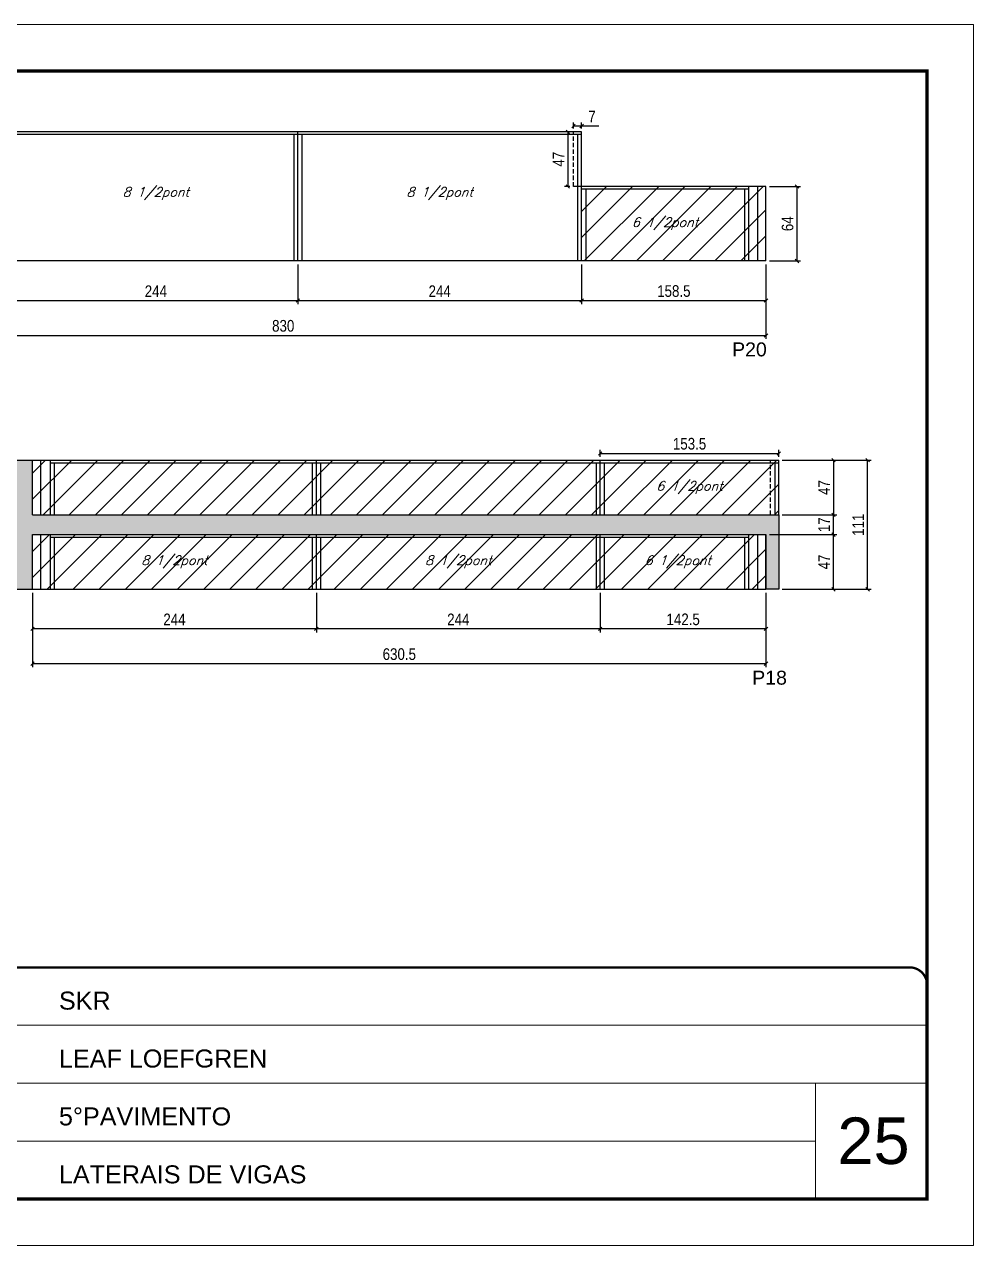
# Model space of a CAD drawing. Extents: x 3309 to 10384, y -2522 to 14608.
# Drawn here: x 3978 to 4794, y 6666 to 7716 of the extents above; entities that cross this region are included whole.
import ezdxf

# ---------------------------------------------------------------- set-up
doc = ezdxf.new("R2010")
doc.units = 0
for name, pattern in [('CONTINUO', [0]), ('DASHED', [0.75, 0.5, -0.25]), ('HIDDEN', [0.375, 0.25, -0.125])]:
    doc.linetypes.add(name, pattern=pattern)
for name, color, linetype in [('5', 5, 'Continuous'), ('COTA', 241, 'Continuous'), ('Painéis', 200, 'Continuous'), ('SARR_2.2x7', 40, 'Continuous'), ('SARR_3.5x7', 81, 'Continuous'), ('texto', 7, 'Continuous')]:
    doc.layers.add(name, color=color, linetype=linetype)
for name, color, linetype, lineweight in [('CARIMBO', 255, 'Continuous', 9), ('Folhas', 255, 'Continuous', 9), ('Hachura', 251, 'Continuous', 9), ('SARRAFO DE PRESSAO', 251, 'DASHED', 9)]:
    doc.layers.add(name, color=color, linetype=linetype, lineweight=lineweight)
doc.styles.add('ARIAL', font='arial.ttf')
doc.styles.add('COTA TECNICA', font='techl___.ttf', dxfattribs={"height": 10})
doc.styles.add('Romans', font='romans.shx')
doc.styles.get("Standard").update_dxf_attribs({"font": 'arial.ttf'})
doc.dimstyles.new('PAINEL', dxfattribs={"dimtxt": 10, "dimasz": 3, "dimexe": 3, "dimexo": 3, "dimgap": 3, "dimtad": 1, "dimdec": 1, "dimzin": 12, "dimdsep": 46, "dimtxsty": 'COTA TECNICA', "dimblk1": 'OBLIQUE', "dimblk2": 'OBLIQUE', "dimsah": 1, "dimcen": 0.9, "dimclrd": 4, "dimclre": 4, "dimclrt": 240, "dimadec": 1, "dimazin": 3, "dimtfac": 1, "dimtdec": 1, "dimtmove": 0, "dimatfit": 3, "dimfxl": 1, "dimtolj": 1, "dimtzin": 12, "dimarcsym": 0})

# ---------------------------------------------------------------- blocks, each defined once
blk = doc.blocks.new('9999999999')
at = {"color": 30, "linetype": 'CONTINUO'}
for p, q in [((98564.6, 34379.6), (99584, 34379.6)), ((98564.6, 34329.8), (99488, 34329.8)), ((99584, 34329.8), (99488, 34329.8)), ((99488, 34329.8), (99488, 34230.2)), ((98564.6, 34280), (99488, 34280))]:
    blk.add_line(p, q, dxfattribs=at)
at = {"color": 30, "linetype": 'CONTINUO', "const_width": 2}
blk.add_lwpolyline([(99584, 34230.2), (99584, 34414.4, 0.414214), (99569, 34429.4), (98229, 34429.4, 0.414214), (98214, 34414.4), (98214, 34245.2, 0.414214), (98229, 34230.2), (99584, 34230.2)], format="xyb", dxfattribs=at)
at = {"layer": 'Folhas'}
blk.add_lwpolyline([(98139, 34190.2), (99624, 34190.2), (99624, 35240.2), (98139, 35240.2)], close=True, dxfattribs=at)
at = {"layer": 'Folhas', "color": 30, "const_width": 3}
blk.add_lwpolyline([(98214, 34230.2), (99584, 34230.2), (99584, 35200.2), (98214, 35200.2)], close=True, dxfattribs=at)
at = {"color": 7, "linetype": 'Continuous', "ltscale": 5, "style": 'ARIAL'}
for s, height, p in [('SKR', 15.48, (98837.7, 34393.1)), ('LEAF LOEFGREN', 15.483, (98837.7, 34343.3)), ('5°PAVIMENTO', 15.483, (98837.7, 34293.5)), ('LATERAIS DE VIGAS', 15.483, (98837.7, 34243.7))]:
    blk.add_text(s, height=height, dxfattribs=at).set_placement(p)
blk = doc.blocks.new('_Oblique')
at = {"color": 0, "linetype": 'ByBlock', "lineweight": -2}
blk.add_line((-0.5, -0.5), (0.5, 0.5), dxfattribs=at)
blk = doc.blocks.new('*D663')
at = {"layer": 'COTA', "color": 4, "lineweight": -2, "transparency": 16777216}
for p, q in [((4213.4, 7510), (4213.4, 7476)), ((4457.4, 7510), (4457.4, 7476)), ((4213.4, 7479), (4457.4, 7479))]:
    blk.add_line(p, q, dxfattribs=at)
at = {"layer": 'Defpoints', "color": 0, "transparency": 16777216}
for p in [(4213.4, 7513), (4457.4, 7513), (4457.4, 7479)]:
    blk.add_point(p, dxfattribs=at)
at = {"layer": 'COTA', "color": 4, "lineweight": -2, "transparency": 16777216, "xscale": 3, "yscale": 3, "zscale": 3, "rotation": 180}
blk.add_blockref('_Oblique', (4213.4, 7479), dxfattribs=at)
at = {"layer": 'COTA', "color": 4, "lineweight": -2, "transparency": 16777216, "xscale": 3, "yscale": 3, "zscale": 3}
blk.add_blockref('_Oblique', (4457.4, 7479), dxfattribs=at)
at = {"layer": 'COTA', "color": 240, "transparency": 16777216, "insert": (4335.4, 7487), "char_height": 10, "attachment_point": 5, "style": 'COTA TECNICA'}
blk.add_mtext('\\A1;244', dxfattribs=at)
blk = doc.blocks.new('*D661')
at = {"layer": 'COTA', "color": 4, "lineweight": -2, "transparency": 16777216}
for p, q in [((3785.9, 7510), (3785.9, 7446)), ((4615.9, 7510), (4615.9, 7446)), ((3785.9, 7449), (4615.9, 7449))]:
    blk.add_line(p, q, dxfattribs=at)
at = {"layer": 'Defpoints', "color": 0, "transparency": 16777216}
for p in [(3785.9, 7513), (4615.9, 7513), (4615.9, 7449)]:
    blk.add_point(p, dxfattribs=at)
at = {"layer": 'COTA', "color": 4, "lineweight": -2, "transparency": 16777216, "xscale": 3, "yscale": 3, "zscale": 3, "rotation": 180}
blk.add_blockref('_Oblique', (3785.9, 7449), dxfattribs=at)
at = {"layer": 'COTA', "color": 4, "lineweight": -2, "transparency": 16777216, "xscale": 3, "yscale": 3, "zscale": 3}
blk.add_blockref('_Oblique', (4615.9, 7449), dxfattribs=at)
at = {"layer": 'COTA', "color": 240, "transparency": 16777216, "insert": (4200.9, 7457.2), "char_height": 10, "attachment_point": 5, "style": 'COTA TECNICA'}
blk.add_mtext('\\A1;830', dxfattribs=at)
blk = doc.blocks.new('*D665')
at = {"layer": 'COTA', "color": 4, "lineweight": -2, "transparency": 16777216}
for p, q in [((3969.4, 7510), (3969.4, 7476)), ((4213.4, 7510), (4213.4, 7476)), ((3969.4, 7479), (4213.4, 7479))]:
    blk.add_line(p, q, dxfattribs=at)
at = {"layer": 'Defpoints', "color": 0, "transparency": 16777216}
for p in [(3969.4, 7513), (4213.4, 7513), (4213.4, 7479)]:
    blk.add_point(p, dxfattribs=at)
at = {"layer": 'COTA', "color": 4, "lineweight": -2, "transparency": 16777216, "xscale": 3, "yscale": 3, "zscale": 3, "rotation": 180}
blk.add_blockref('_Oblique', (3969.4, 7479), dxfattribs=at)
at = {"layer": 'COTA', "color": 4, "lineweight": -2, "transparency": 16777216, "xscale": 3, "yscale": 3, "zscale": 3}
blk.add_blockref('_Oblique', (4213.4, 7479), dxfattribs=at)
at = {"layer": 'COTA', "color": 240, "transparency": 16777216, "insert": (4091.4, 7487), "char_height": 10, "attachment_point": 5, "style": 'COTA TECNICA'}
blk.add_mtext('\\A1;244', dxfattribs=at)
blk = doc.blocks.new('*D666')
at = {"layer": 'COTA', "color": 4, "lineweight": -2, "transparency": 16777216}
for p, q in [((4457.4, 7510), (4457.4, 7476)), ((4615.9, 7510), (4615.9, 7476)), ((4457.4, 7479), (4615.9, 7479))]:
    blk.add_line(p, q, dxfattribs=at)
at = {"layer": 'Defpoints', "color": 0, "transparency": 16777216}
for p in [(4457.4, 7513), (4615.9, 7513), (4615.9, 7479)]:
    blk.add_point(p, dxfattribs=at)
at = {"layer": 'COTA', "color": 4, "lineweight": -2, "transparency": 16777216, "xscale": 3, "yscale": 3, "zscale": 3, "rotation": 180}
blk.add_blockref('_Oblique', (4457.4, 7479), dxfattribs=at)
at = {"layer": 'COTA', "color": 4, "lineweight": -2, "transparency": 16777216, "xscale": 3, "yscale": 3, "zscale": 3}
blk.add_blockref('_Oblique', (4615.9, 7479), dxfattribs=at)
at = {"layer": 'COTA', "color": 240, "transparency": 16777216, "insert": (4536.7, 7487.1), "char_height": 10, "attachment_point": 5, "style": 'COTA TECNICA'}
blk.add_mtext('\\A1;158.5', dxfattribs=at)
blk = doc.blocks.new('*D667')
at = {"layer": 'COTA', "color": 4, "lineweight": -2, "transparency": 16777216}
for p, q in [((4618.9, 7577), (4645.6, 7577)), ((4642.6, 7513), (4642.6, 7577)), ((4618.9, 7513), (4645.6, 7513))]:
    blk.add_line(p, q, dxfattribs=at)
at = {"layer": 'Defpoints', "color": 0, "transparency": 16777216}
for p in [(4615.9, 7577), (4642.6, 7577), (4615.9, 7513)]:
    blk.add_point(p, dxfattribs=at)
at = {"layer": 'COTA', "color": 4, "lineweight": -2, "transparency": 16777216, "xscale": 3, "yscale": 3, "zscale": 3}
for p, rotation in [((4642.6, 7577), 90), ((4642.6, 7513), 270)]:
    blk.add_blockref('_Oblique', p, dxfattribs=dict(at, rotation=rotation))
at = {"layer": 'COTA', "color": 240, "transparency": 16777216, "insert": (4634.5, 7545), "char_height": 10, "attachment_point": 5, "rotation": 90, "style": 'COTA TECNICA'}
blk.add_mtext('\\A1;64', dxfattribs=at)
blk = doc.blocks.new('*D670')
at = {"layer": 'COTA', "color": 4, "lineweight": -2, "transparency": 16777216}
for p, q in [((4473.4, 7227.7), (4473.4, 7193.7)), ((4615.9, 7227.7), (4615.9, 7193.7)), ((4615.9, 7196.7), (4473.4, 7196.7))]:
    blk.add_line(p, q, dxfattribs=at)
at = {"layer": 'Defpoints', "color": 0, "transparency": 16777216}
for p in [(4473.4, 7230.7), (4615.9, 7230.7), (4473.4, 7196.7)]:
    blk.add_point(p, dxfattribs=at)
at = {"layer": 'COTA', "color": 4, "lineweight": -2, "transparency": 16777216, "xscale": 3, "yscale": 3, "zscale": 3, "rotation": 180}
blk.add_blockref('_Oblique', (4473.4, 7196.7), dxfattribs=at)
at = {"layer": 'COTA', "color": 4, "lineweight": -2, "transparency": 16777216, "xscale": 3, "yscale": 3, "zscale": 3}
blk.add_blockref('_Oblique', (4615.9, 7196.7), dxfattribs=at)
at = {"layer": 'COTA', "color": 240, "transparency": 16777216, "insert": (4544.7, 7204.8), "char_height": 10, "attachment_point": 5, "style": 'COTA TECNICA'}
blk.add_mtext('\\A1;142.5', dxfattribs=at)
blk = doc.blocks.new('*D672')
at = {"layer": 'COTA', "color": 4, "lineweight": -2, "transparency": 16777216}
for p, q in [((3985.4, 7227.7), (3985.4, 7193.7)), ((4229.4, 7227.7), (4229.4, 7193.7)), ((4229.4, 7196.7), (3985.4, 7196.7))]:
    blk.add_line(p, q, dxfattribs=at)
at = {"layer": 'Defpoints', "color": 0, "transparency": 16777216}
for p in [(3985.4, 7230.7), (4229.4, 7230.7), (3985.4, 7196.7)]:
    blk.add_point(p, dxfattribs=at)
at = {"layer": 'COTA', "color": 4, "lineweight": -2, "transparency": 16777216, "xscale": 3, "yscale": 3, "zscale": 3, "rotation": 180}
blk.add_blockref('_Oblique', (3985.4, 7196.7), dxfattribs=at)
at = {"layer": 'COTA', "color": 4, "lineweight": -2, "transparency": 16777216, "xscale": 3, "yscale": 3, "zscale": 3}
blk.add_blockref('_Oblique', (4229.4, 7196.7), dxfattribs=at)
at = {"layer": 'COTA', "color": 240, "transparency": 16777216, "insert": (4107.4, 7204.8), "char_height": 10, "attachment_point": 5, "style": 'COTA TECNICA'}
blk.add_mtext('\\A1;244', dxfattribs=at)
blk = doc.blocks.new('*D671')
at = {"layer": 'COTA', "color": 4, "lineweight": -2, "transparency": 16777216}
for p, q in [((3985.4, 7227.7), (3985.4, 7163.7)), ((4615.9, 7227.7), (4615.9, 7163.7)), ((4615.9, 7166.7), (3985.4, 7166.7))]:
    blk.add_line(p, q, dxfattribs=at)
at = {"layer": 'Defpoints', "color": 0, "transparency": 16777216}
for p in [(3985.4, 7230.7), (4615.9, 7230.7), (3985.4, 7166.7)]:
    blk.add_point(p, dxfattribs=at)
at = {"layer": 'COTA', "color": 4, "lineweight": -2, "transparency": 16777216, "xscale": 3, "yscale": 3, "zscale": 3, "rotation": 180}
blk.add_blockref('_Oblique', (3985.4, 7166.7), dxfattribs=at)
at = {"layer": 'COTA', "color": 4, "lineweight": -2, "transparency": 16777216, "xscale": 3, "yscale": 3, "zscale": 3}
blk.add_blockref('_Oblique', (4615.9, 7166.7), dxfattribs=at)
at = {"layer": 'COTA', "color": 240, "transparency": 16777216, "insert": (4300.7, 7174.9), "char_height": 10, "attachment_point": 5, "style": 'COTA TECNICA'}
blk.add_mtext('\\A1;630.5', dxfattribs=at)
blk = doc.blocks.new('*D673')
at = {"layer": 'COTA', "color": 4, "lineweight": -2, "transparency": 16777216}
for p, q in [((4629.9, 7341.7), (4676.9, 7341.7)), ((4673.9, 7341.7), (4673.9, 7294.7)), ((4629.9, 7294.7), (4676.9, 7294.7))]:
    blk.add_line(p, q, dxfattribs=at)
at = {"layer": 'Defpoints', "color": 0, "transparency": 16777216}
for p in [(4626.9, 7341.7), (4626.9, 7294.7), (4673.9, 7294.7)]:
    blk.add_point(p, dxfattribs=at)
at = {"layer": 'COTA', "color": 4, "lineweight": -2, "transparency": 16777216, "xscale": 3, "yscale": 3, "zscale": 3}
for p, rotation in [((4673.9, 7341.7), 90), ((4673.9, 7294.7), 270)]:
    blk.add_blockref('_Oblique', p, dxfattribs=dict(at, rotation=rotation))
at = {"layer": 'COTA', "color": 240, "transparency": 16777216, "insert": (4665.9, 7318.2), "char_height": 10, "attachment_point": 5, "rotation": 90, "style": 'COTA TECNICA'}
blk.add_mtext('\\A1;47', dxfattribs=at)
blk = doc.blocks.new('*D676')
at = {"layer": 'COTA', "color": 4, "lineweight": -2, "transparency": 16777216}
for p, q in [((4229.4, 7227.7), (4229.4, 7193.7)), ((4473.4, 7227.7), (4473.4, 7193.7)), ((4473.4, 7196.7), (4229.4, 7196.7))]:
    blk.add_line(p, q, dxfattribs=at)
at = {"layer": 'Defpoints', "color": 0, "transparency": 16777216}
for p in [(4229.4, 7230.7), (4473.4, 7230.7), (4229.4, 7196.7)]:
    blk.add_point(p, dxfattribs=at)
at = {"layer": 'COTA', "color": 4, "lineweight": -2, "transparency": 16777216, "xscale": 3, "yscale": 3, "zscale": 3, "rotation": 180}
blk.add_blockref('_Oblique', (4229.4, 7196.7), dxfattribs=at)
at = {"layer": 'COTA', "color": 4, "lineweight": -2, "transparency": 16777216, "xscale": 3, "yscale": 3, "zscale": 3}
blk.add_blockref('_Oblique', (4473.4, 7196.7), dxfattribs=at)
at = {"layer": 'COTA', "color": 240, "transparency": 16777216, "insert": (4351.4, 7204.8), "char_height": 10, "attachment_point": 5, "style": 'COTA TECNICA'}
blk.add_mtext('\\A1;244', dxfattribs=at)
blk = doc.blocks.new('*D677')
at = {"layer": 'COTA', "color": 4, "lineweight": -2, "transparency": 16777216}
for p, q in [((4618.9, 7277.7), (4676.9, 7277.7)), ((4673.9, 7230.7), (4673.9, 7277.7)), ((4629.9, 7230.7), (4676.9, 7230.7))]:
    blk.add_line(p, q, dxfattribs=at)
at = {"layer": 'Defpoints', "color": 0, "transparency": 16777216}
for p in [(4615.9, 7277.7), (4673.9, 7277.7), (4626.9, 7230.7)]:
    blk.add_point(p, dxfattribs=at)
at = {"layer": 'COTA', "color": 4, "lineweight": -2, "transparency": 16777216, "xscale": 3, "yscale": 3, "zscale": 3}
for p, rotation in [((4673.9, 7277.7), 90), ((4673.9, 7230.7), 270)]:
    blk.add_blockref('_Oblique', p, dxfattribs=dict(at, rotation=rotation))
at = {"layer": 'COTA', "color": 240, "transparency": 16777216, "insert": (4665.9, 7254.2), "char_height": 10, "attachment_point": 5, "rotation": 90, "style": 'COTA TECNICA'}
blk.add_mtext('\\A1;47', dxfattribs=at)
blk = doc.blocks.new('*D678')
at = {"layer": 'COTA', "color": 4, "lineweight": -2, "transparency": 16777216}
for p, q in [((4629.9, 7294.7), (4676.9, 7294.7)), ((4673.9, 7277.7), (4673.9, 7294.7)), ((4618.9, 7277.7), (4676.9, 7277.7))]:
    blk.add_line(p, q, dxfattribs=at)
at = {"layer": 'Defpoints', "color": 0, "transparency": 16777216}
for p in [(4626.9, 7294.7), (4673.9, 7294.7), (4615.9, 7277.7)]:
    blk.add_point(p, dxfattribs=at)
at = {"layer": 'COTA', "color": 4, "lineweight": -2, "transparency": 16777216, "xscale": 3, "yscale": 3, "zscale": 3}
for p, rotation in [((4673.9, 7294.7), 90), ((4673.9, 7277.7), 270)]:
    blk.add_blockref('_Oblique', p, dxfattribs=dict(at, rotation=rotation))
at = {"layer": 'COTA', "color": 240, "transparency": 16777216, "insert": (4665.9, 7286.2), "char_height": 10, "attachment_point": 5, "rotation": 90, "style": 'COTA TECNICA'}
blk.add_mtext('\\A1;17', dxfattribs=at)
blk = doc.blocks.new('*D679')
at = {"layer": 'COTA', "color": 4, "lineweight": -2, "transparency": 16777216}
for p, q in [((4629.9, 7341.7), (4706.3, 7341.7)), ((4703.3, 7230.7), (4703.3, 7341.7)), ((4629.9, 7230.7), (4706.3, 7230.7))]:
    blk.add_line(p, q, dxfattribs=at)
at = {"layer": 'Defpoints', "color": 0, "transparency": 16777216}
for p in [(4626.9, 7341.7), (4703.3, 7341.7), (4626.9, 7230.7)]:
    blk.add_point(p, dxfattribs=at)
at = {"layer": 'COTA', "color": 4, "lineweight": -2, "transparency": 16777216, "xscale": 3, "yscale": 3, "zscale": 3}
for p, rotation in [((4703.3, 7341.7), 90), ((4703.3, 7230.7), 270)]:
    blk.add_blockref('_Oblique', p, dxfattribs=dict(at, rotation=rotation))
at = {"layer": 'COTA', "color": 240, "transparency": 16777216, "insert": (4695.2, 7286.2), "char_height": 10, "attachment_point": 5, "rotation": 90, "style": 'COTA TECNICA'}
blk.add_mtext('\\A1;111', dxfattribs=at)
blk = doc.blocks.new('*D709')
at = {"layer": 'COTA', "color": 4, "lineweight": -2, "transparency": 16777216}
for p, q in [((4473.4, 7344.7), (4473.4, 7350.5)), ((4626.9, 7344.7), (4626.9, 7350.5)), ((4473.4, 7347.5), (4626.9, 7347.5))]:
    blk.add_line(p, q, dxfattribs=at)
at = {"layer": 'Defpoints', "color": 0, "transparency": 16777216}
for p in [(4473.4, 7341.7), (4626.9, 7347.5), (4626.9, 7341.7)]:
    blk.add_point(p, dxfattribs=at)
at = {"layer": 'COTA', "color": 4, "lineweight": -2, "transparency": 16777216, "xscale": 3, "yscale": 3, "zscale": 3, "rotation": 180}
blk.add_blockref('_Oblique', (4473.4, 7347.5), dxfattribs=at)
at = {"layer": 'COTA', "color": 4, "lineweight": -2, "transparency": 16777216, "xscale": 3, "yscale": 3, "zscale": 3}
blk.add_blockref('_Oblique', (4626.9, 7347.5), dxfattribs=at)
at = {"layer": 'COTA', "color": 240, "transparency": 16777216, "insert": (4550.2, 7355.8), "char_height": 10, "attachment_point": 5, "style": 'COTA TECNICA'}
blk.add_mtext('\\A1;153.5', dxfattribs=at)
blk = doc.blocks.new('*D1604')
at = {"layer": 'COTA', "color": 4, "lineweight": -2, "transparency": 16777216}
for p, q in [((4447.4, 7624), (4442.6, 7624)), ((4445.6, 7624), (4445.6, 7577)), ((4447.4, 7577), (4442.6, 7577))]:
    blk.add_line(p, q, dxfattribs=at)
at = {"layer": 'Defpoints', "color": 0, "transparency": 16777216}
for p in [(4450.4, 7624), (4445.6, 7577), (4450.4, 7577)]:
    blk.add_point(p, dxfattribs=at)
at = {"layer": 'COTA', "color": 4, "lineweight": -2, "transparency": 16777216, "xscale": 3, "yscale": 3, "zscale": 3}
for p, rotation in [((4445.6, 7624), 90), ((4445.6, 7577), 270)]:
    blk.add_blockref('_Oblique', p, dxfattribs=dict(at, rotation=rotation))
at = {"layer": 'COTA', "color": 240, "transparency": 16777216, "insert": (4437.6, 7600.5), "char_height": 10, "attachment_point": 5, "rotation": 90, "style": 'COTA TECNICA'}
blk.add_mtext('\\A1;47', dxfattribs=at)
blk = doc.blocks.new('*D1605')
at = {"layer": 'COTA', "color": 4, "lineweight": -2, "transparency": 16777216}
for p, q in [((4450.4, 7627), (4450.4, 7632.1)), ((4450.4, 7629.1), (4457.4, 7629.1)), ((4457.4, 7627), (4457.4, 7632.1)), ((4457.4, 7629.1), (4472.2, 7629.1))]:
    blk.add_line(p, q, dxfattribs=at)
at = {"layer": 'Defpoints', "color": 0, "transparency": 16777216}
for p in [(4450.4, 7624), (4457.4, 7629.1), (4457.4, 7624)]:
    blk.add_point(p, dxfattribs=at)
at = {"layer": 'COTA', "color": 4, "lineweight": -2, "transparency": 16777216, "xscale": 3, "yscale": 3, "zscale": 3, "rotation": 180}
blk.add_blockref('_Oblique', (4450.4, 7629.1), dxfattribs=at)
at = {"layer": 'COTA', "color": 4, "lineweight": -2, "transparency": 16777216, "xscale": 3, "yscale": 3, "zscale": 3}
blk.add_blockref('_Oblique', (4457.4, 7629.1), dxfattribs=at)
at = {"layer": 'COTA', "color": 240, "transparency": 16777216, "insert": (4466.3, 7637.2), "char_height": 10, "attachment_point": 5, "style": 'COTA TECNICA'}
blk.add_mtext('\\A1;7', dxfattribs=at)

msp = doc.modelspace()

# ---------------------------------------------------------------- hatches: boundary and pattern name
at = {"layer": 'COTA'}
h = msp.add_hatch(dxfattribs=at)
h.set_pattern_fill('AR-CONC', color=256, scale=0.03)
h.set_pattern_definition([(50, (-1613.5, -9e-13), (5.46554, -0.4781726), [0.5715, -6.2865]), (355, (-1613.5, -9e-13), (-1.0573026, 5.7317054), [0.4572, -5.0292175]), (100.451445, (-1613.0445, -0.04), (4.4082374, 5.2535326), [0.4857003, -5.3427073]), (46.1842, (-1613.5, 1.524), (8.132371, -1.26127), [0.85725, -9.42975]), (96.63556, (-1612.822, 1.419), (7.122124, 7.422784), [0.728551, -8.014068]), (351.18415, (-1613.5, 1.524), (7.122124, 7.422784), [0.685799, -7.543792]), (21, (-1612.738, 1.143), (4.5484317, -3.067956), [0.5715, -6.2865]), (326, (-1612.738, 1.143), (1.854061, 5.525639), [0.4572, -5.0292]), (71.451445, (-1612.359, 0.8873), (6.4024926, 2.457683), [0.4857003, -5.342698]), (37.5, (-1613.5, -9e-13), (0.0926581, 2.53665117), [0, -4.96824, 0, -5.1054, 0, -5.04825]), (7.5, (-1613.5, -9e-13), (2.0045899, 3.00541724), [0, -2.91084, 0, -4.85394, 0, -1.92405]), (327.5, (-1615.1993, -9e-13), (4.06771786, -0.1718623), [0, -1.905, 0, -5.9436, 0, -7.8867]), (317.5, (-1615.9613, -9e-13), (4.4438754, 0.7627947), [0, -2.4765, 0, -3.94716, 0, -5.6007])])
h.paths.add_polyline_path([(3955.42, 7230.74), (3985.42, 7230.74), (3985.42, 7277.74), (4615.92, 7277.74), (4615.92, 7230.74), (4626.92, 7230.74), (4626.92, 7294.74), (3985.42, 7294.74), (3985.42, 7341.74), (3955.42, 7341.74), (3955.42, 7294.74)])
at = {"layer": 'Hachura', "linetype": 'ByBlock'}
h = msp.add_hatch(dxfattribs=at)
h.set_pattern_fill('ANSI31', color=256, scale=5)
h.paths.add_polyline_path([(4615.92, 7577.01), (4457.42, 7577.01), (4457.42, 7513.01), (4615.92, 7513.01)])
h.paths.add_polyline_path([(4626.92, 7341.74), (4473.42, 7341.74), (4473.42, 7294.74), (4626.92, 7294.74)])
h.paths.add_polyline_path([(4473.42, 7341.74), (4229.42, 7341.74), (4229.42, 7294.74), (4473.42, 7294.74)])
h.paths.add_polyline_path([(4229.42, 7341.74), (3985.42, 7341.74), (3985.42, 7294.74), (4229.42, 7294.74)])
h.paths.add_polyline_path([(4229.42, 7277.74), (3985.42, 7277.74), (3985.42, 7230.74), (4229.42, 7230.74)])
h.paths.add_polyline_path([(4473.42, 7277.74), (4229.42, 7277.74), (4229.42, 7230.74), (4473.42, 7230.74)])
h.paths.add_polyline_path([(4615.92, 7277.74), (4473.42, 7277.74), (4473.42, 7230.74), (4615.92, 7230.74)])
h.paths.add_polyline_path([(3955.42, 7294.74), (3870.92, 7294.74), (3870.92, 7230.74), (3955.42, 7230.74)])
h.paths.add_polyline_path([(3870.92, 7294.74), (3785.92, 7294.74), (3785.92, 7230.74), (3870.92, 7230.74)])

# ---------------------------------------------------------------- linework, layer by layer
at = {"layer": 'COTA'}
for p, q in [((4457.42, 7577.01), (4450.42, 7577.01)), ((3955.42, 7341.74), (3985.42, 7341.74)), ((4626.92, 7294.74), (4626.92, 7230.74)), ((3955.42, 7230.74), (3985.42, 7230.74)), ((4626.92, 7230.74), (4615.92, 7230.74))]:
    msp.add_line(p, q, dxfattribs=at)
at = {"layer": 'Painéis', "linetype": 'ByBlock'}
for p, q in [((4457.42, 7624.01), (3785.92, 7624.01)), ((4213.42, 7513.01), (4213.42, 7624.01)), ((4457.42, 7513.01), (4457.42, 7624.01)), ((4615.92, 7577.01), (4457.42, 7577.01)), ((4615.92, 7513.01), (4615.92, 7577.01)), ((4615.92, 7513.01), (3800.92, 7513.01)), ((3985.42, 7341.74), (4626.92, 7341.74)), ((3985.42, 7294.74), (3985.42, 7341.74)), ((4229.42, 7294.74), (4229.42, 7341.74)), ((4473.42, 7294.74), (4473.42, 7341.74)), ((4626.92, 7294.74), (4626.92, 7341.74)), ((3985.42, 7294.74), (4626.92, 7294.74)), ((3985.42, 7230.74), (3985.42, 7277.74)), ((3985.42, 7277.74), (4615.92, 7277.74)), ((4229.42, 7230.74), (4229.42, 7277.74)), ((4473.42, 7230.74), (4473.42, 7277.74)), ((4615.92, 7230.74), (4615.92, 7277.74)), ((3985.42, 7230.74), (4615.92, 7230.74))]:
    msp.add_line(p, q, dxfattribs=at)
at = {"layer": 'SARR_2.2x7', "linetype": 'HIDDEN', "ltscale": 15}
for p, q in [((4450.42, 7577.01), (4450.42, 7624.01)), ((4619.92, 7294.74), (4619.92, 7341.74))]:
    msp.add_line(p, q, dxfattribs=at)
at = {"layer": 'SARR_2.2x7', "linetype": 'Continuous'}
for p, q in [((4213.42, 7621.81), (3969.42, 7621.81)), ((4457.42, 7621.81), (4213.42, 7621.81)), ((4600.92, 7574.81), (4457.42, 7574.81)), ((4608.92, 7513.01), (4608.92, 7577.01)), ((3992.42, 7294.74), (3992.42, 7341.74)), ((4000.42, 7339.54), (4229.42, 7339.54)), ((4229.42, 7339.54), (4473.42, 7339.54)), ((4473.42, 7339.54), (4626.92, 7339.54)), ((3992.42, 7230.74), (3992.42, 7277.74)), ((4608.92, 7230.74), (4608.92, 7277.74)), ((4000.42, 7275.54), (4229.42, 7275.54)), ((4229.42, 7275.54), (4473.42, 7275.54)), ((4473.42, 7275.54), (4600.92, 7275.54))]:
    msp.add_line(p, q, dxfattribs=at)
at = {"layer": 'SARR_3.5x7'}
for p, q in [((4209.92, 7621.81), (4209.92, 7513.01)), ((4216.92, 7621.81), (4216.92, 7513.01)), ((4453.92, 7621.81), (4453.92, 7513.01)), ((4460.92, 7574.81), (4460.92, 7513.01)), ((4597.42, 7574.81), (4597.42, 7513.01)), ((4600.92, 7577.01), (4600.92, 7513.01)), ((4000.42, 7341.74), (4000.42, 7294.74)), ((4003.92, 7339.54), (4003.92, 7294.74)), ((4225.92, 7339.54), (4225.92, 7294.74)), ((4232.92, 7339.54), (4232.92, 7294.74)), ((4469.92, 7339.54), (4469.92, 7294.74)), ((4476.92, 7339.54), (4476.92, 7294.74)), ((4623.42, 7339.54), (4623.42, 7294.74)), ((4000.42, 7277.74), (4000.42, 7230.74)), ((4600.92, 7277.74), (4600.92, 7230.74)), ((4615.92, 7277.74), (4615.92, 7230.74)), ((4003.92, 7275.54), (4003.92, 7230.74)), ((4225.92, 7275.54), (4225.92, 7230.74)), ((4232.92, 7275.54), (4232.92, 7230.74)), ((4469.92, 7275.54), (4469.92, 7230.74)), ((4476.92, 7275.54), (4476.92, 7230.74)), ((4597.42, 7275.54), (4597.42, 7230.74))]:
    msp.add_line(p, q, dxfattribs=at)

# ---------------------------------------------------------------- block references
at = {"layer": 'SARRAFO DE PRESSAO', "color": 6, "linetype": 'ByBlock'}
msp.add_blockref('9999999999', (-94829.61, -27523.8), dxfattribs=at)

# ---------------------------------------------------------------- texts
at = {"layer": '5', "linetype": 'Continuous'}
for s, rotation, p in [('P20', 0.00004, (4586.78, 7430.98)), ('P18', 359.99996, (4604.08, 7148.71))]:
    msp.add_text(s, height=12, rotation=rotation, dxfattribs=at).set_placement(p)
at = {"layer": 'CARIMBO', "style": 'ARIAL'}
msp.add_text('25', height=40, dxfattribs=at).set_placement((4677.23, 6736.55))
at = {"layer": 'texto', "color": 2, "char_height": 8, "attachment_point": 5, "style": 'Romans'}
for s, insert in [('{\\Q19;\\C256;8 1/2pont}', (4091.42, 7571.01)), ('{\\Q19;\\C256;8 1/2pont}', (4335.42, 7571.01)), ('{\\Q19;\\C256;6 1/2pont}', (4529.17, 7545.01)), ('{\\Q19;\\C256;6 1/2pont}', (4550.17, 7318.24)), ('{\\Q19;\\C256;8 1/2pont}', (4107.42, 7254.3)), ('{\\Q19;\\C256;8 1/2pont}', (4351.42, 7254.3)), ('{\\Q19;\\C256;6 1/2pont}', (4540.17, 7254.3))]:
    msp.add_mtext(s, dxfattribs=dict(at, insert=insert))

# ---------------------------------------------------------------- dimensions: what is measured, and where the dimension line sits
at = {"layer": 'COTA'}
for base, p1, p2, picture, middle in [((4457.42, 7629.08), (4450.42, 7624.01), (4457.42, 7624.01), '*D1605', (4466.29, 7637.16)), ((4615.92, 7448.99), (3785.92, 7513.01), (4615.92, 7513.01), '*D661', (4200.92, 7457.24)), ((4213.42, 7478.96), (3969.42, 7513.01), (4213.42, 7513.01), '*D665', (4091.42, 7487.04)), ((4615.92, 7478.96), (4457.42, 7513.01), (4615.92, 7513.01), '*D666', (4536.67, 7487.09)), ((4626.92, 7347.54), (4473.42, 7341.74), (4626.92, 7341.74), '*D709', (4550.17, 7355.75))]:
    dim = msp.add_linear_dim(base=base, p1=p1, p2=p2, dimstyle='PAINEL', dxfattribs=at)
    dim.commit()
    dim.dimension.update_dxf_attribs({"geometry": picture, "text_midpoint": middle})
for base, p1, p2, angle, picture, middle in [((4445.65, 7577.01), (4450.42, 7624.01), (4450.42, 7577.01), 90, '*D1604', (4437.58, 7600.51)), ((4642.61, 7577.01), (4615.92, 7513.01), (4615.92, 7577.01), 90, '*D667', (4634.51, 7545.01)), ((4673.94, 7294.74), (4626.92, 7341.74), (4626.92, 7294.74), 90, '*D673', (4665.86, 7318.24)), ((4703.3, 7341.74), (4626.92, 7230.74), (4626.92, 7341.74), 90, '*D679', (4695.24, 7286.24)), ((4673.94, 7277.74), (4626.92, 7230.74), (4615.92, 7277.74), 90, '*D677', (4665.86, 7254.24)), ((3985.42, 7166.72), (4615.92, 7230.74), (3985.42, 7230.74), 180, '*D671', (4300.67, 7174.94)), ((4229.42, 7196.69), (4473.42, 7230.74), (4229.42, 7230.74), 180, '*D676', (4351.42, 7204.76)), ((4473.42, 7196.69), (4615.92, 7230.74), (4473.42, 7230.74), 180, '*D670', (4544.67, 7204.8))]:
    dim = msp.add_linear_dim(base=base, p1=p1, p2=p2, angle=angle, dimstyle='PAINEL', dxfattribs=at)
    dim.commit()
    dim.dimension.update_dxf_attribs({"geometry": picture, "text_midpoint": middle})
dim = msp.add_linear_dim(base=(4457.42, 7478.96), p1=(4213.42, 7513.01), p2=(4457.42, 7513.01), dimstyle='PAINEL', override={"dimtmove": 1}, dxfattribs=at)
dim.commit()
dim.dimension.update_dxf_attribs({"geometry": '*D663', "text_midpoint": (4335.42, 7487.04)})
for base, p1, p2, angle, picture, middle in [((4673.94, 7294.74), (4615.92, 7277.74), (4626.92, 7294.74), 90, '*D678', (4665.86, 7286.24)), ((3985.42, 7196.69), (4229.42, 7230.74), (3985.42, 7230.74), 180, '*D672', (4107.42, 7204.76))]:
    dim = msp.add_linear_dim(base=base, p1=p1, p2=p2, angle=angle, dimstyle='PAINEL', override={"dimtmove": 1}, dxfattribs=at)
    dim.commit()
    dim.dimension.update_dxf_attribs({"geometry": picture, "text_midpoint": middle})

doc.saveas('drawing.dxf')
